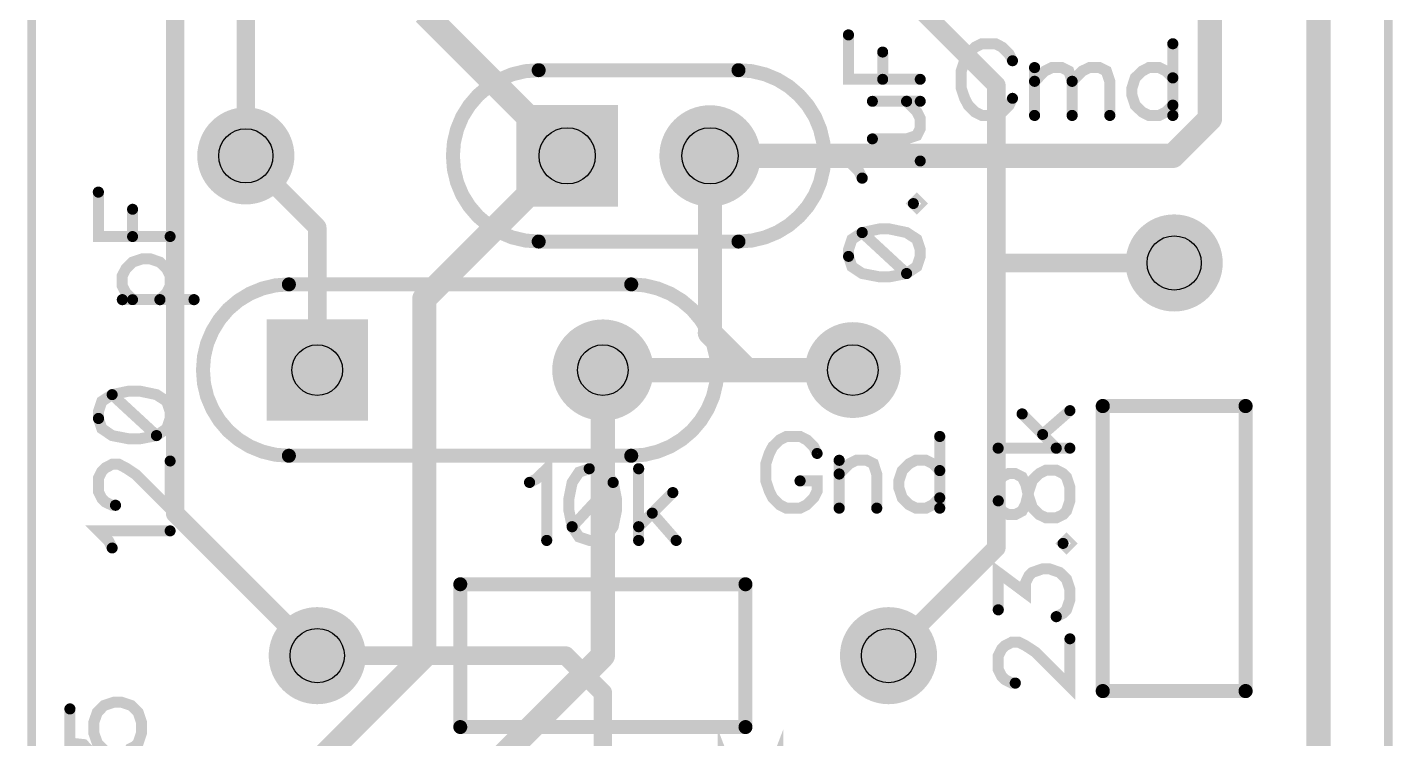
# Model space of a CAD drawing. Extents: x 0 to 0.95, y 0 to 7.58.
# Drawn here: x -0.003 to 0.953, y 0.767 to 1.265 of the extents above; entities that cross this region are included whole.
import ezdxf

# ---------------------------------------------------------------- set-up
doc = ezdxf.new("R2010")
doc.units = 0
for name, color, linetype in [('Board_Outline', 13, 'CONTINUOUS'), ('Bottom', 6, 'CONTINUOUS'), ('Bottom_Mask', 10, 'CONTINUOUS'), ('Drill_Bottom', 8, 'CONTINUOUS'), ('Drill_Top', 7, 'CONTINUOUS'), ('Top', 5, 'CONTINUOUS'), ('Top_Mask', 3, 'CONTINUOUS'), ('Top_Silk', 2, 'CONTINUOUS')]:
    doc.layers.add(name, color=color, linetype=linetype)

msp = doc.modelspace()

# ---------------------------------------------------------------- linework, layer by layer
at = {"layer": 'Board_Outline', "linetype": 'CONTINUOUS', "const_width": 0.006}
msp.add_lwpolyline([(0, 0), (0.95, 0), (0.95, 7.575), (0, 7.575), (0, 0)], dxfattribs=at)
at = {"layer": 'Bottom', "linetype": 'CONTINUOUS'}
for points, const_width in [([(0.901, 1.525), (0.901, 0.601)], 0.017), ([(0.1005, 0.9245), (0.1005, 1.3505)], 0.013), ([(0.6755, 1.2245), (0.575, 1.325)], 0.013), ([(0.15, 1.175), (0.15, 1.3)], 0.013), ([(0.275, 1.275), (0.375, 1.175)], 0.017), ([(0.6755, 1.1), (0.6755, 1.2245)], 0.013), ([(0.2, 1.125), (0.15, 1.175)], 0.013), ([(0.375, 1.175), (0.275, 1.075)], 0.017), ([(0.2, 1.025), (0.2, 1.125)], 0.013), ([(0.6755, 0.9005), (0.6755, 1.1)], 0.013), ([(0.6755, 1.1), (0.6755, 1.1)], 0.013), ([(0.6755, 1.1), (0.8, 1.1)], 0.013), ([(0.275, 1.075), (0.275, 0.825)], 0.017), ([(0.4, 1.025), (0.575, 1.025)], 0.017), ([(0.4, 0.825), (0.4, 1.025)], 0.017), ([(0.575, 1.025), (0.575, 1.025)], 0.017), ([(0.2, 0.825), (0.1005, 0.9245)], 0.013), ([(0.6, 0.825), (0.6755, 0.9005)], 0.013), ([(0.275, 0.825), (0.15, 0.7)], 0.017), ([(0.3, 0.725), (0.4, 0.825)], 0.017)]:
    msp.add_lwpolyline(points, dxfattribs=dict(at, const_width=const_width))
for points, const_width in [([(0.6722, 1.2245, 1), (0.6787, 1.2245, 1), (0.6722, 1.2245, 1)], 0.0065), ([(0.6722, 1.2245, 1), (0.6787, 1.2245, 1), (0.6722, 1.2245, 1)], 0.0065), ([(0.165, 1.175, 1), (0.135, 1.175, 1), (0.165, 1.175, 1)], 0.03), ([(0.4907, 1.175, 1), (0.4593, 1.175, 1), (0.4907, 1.175, 1)], 0.0315), ([(0.1468, 1.175, 1), (0.1532, 1.175, 1), (0.1468, 1.175, 1)], 0.0065), ([(0.1468, 1.175, 1), (0.1532, 1.175, 1), (0.1468, 1.175, 1)], 0.0065), ([(0.3708, 1.175, 1), (0.3792, 1.175, 1), (0.3708, 1.175, 1)], 0.0085), ([(0.3708, 1.175, 1), (0.3792, 1.175, 1), (0.3708, 1.175, 1)], 0.0085), ([(0.1968, 1.125, 1), (0.2032, 1.125, 1), (0.1968, 1.125, 1)], 0.0065), ([(0.1968, 1.125, 1), (0.2032, 1.125, 1), (0.1968, 1.125, 1)], 0.0065), ([(0.815, 1.1, 1), (0.785, 1.1, 1), (0.815, 1.1, 1)], 0.03), ([(0.6722, 1.1, 1), (0.6787, 1.1, 1), (0.6722, 1.1, 1)], 0.0065), ([(0.6722, 1.1, 1), (0.6787, 1.1, 1), (0.6722, 1.1, 1)], 0.0065), ([(0.6722, 1.1, 1), (0.6787, 1.1, 1), (0.6722, 1.1, 1)], 0.0065), ([(0.6722, 1.1, 1), (0.6787, 1.1, 1), (0.6722, 1.1, 1)], 0.0065), ([(0.7968, 1.1, 1), (0.8032, 1.1, 1), (0.7968, 1.1, 1)], 0.0065), ([(0.2708, 1.075, 1), (0.2793, 1.075, 1), (0.2708, 1.075, 1)], 0.0085), ([(0.2708, 1.075, 1), (0.2793, 1.075, 1), (0.2708, 1.075, 1)], 0.0085), ([(0.4157, 1.025, 1), (0.3843, 1.025, 1), (0.4157, 1.025, 1)], 0.0315), ([(0.5898, 1.025, 1), (0.5602, 1.025, 1), (0.5898, 1.025, 1)], 0.0295), ([(0.3958, 1.025, 1), (0.4042, 1.025, 1), (0.3958, 1.025, 1)], 0.0085), ([(0.3958, 1.025, 1), (0.4042, 1.025, 1), (0.3958, 1.025, 1)], 0.0085), ([(0.5707, 1.025, 1), (0.5792, 1.025, 1), (0.5707, 1.025, 1)], 0.0085), ([(0.5707, 1.025, 1), (0.5792, 1.025, 1), (0.5707, 1.025, 1)], 0.0085), ([(0.1968, 1.025, 1), (0.2032, 1.025, 1), (0.1968, 1.025, 1)], 0.0065), ([(0.0973, 0.9245, 1), (0.1038, 0.9245, 1), (0.0973, 0.9245, 1)], 0.0065), ([(0.0973, 0.9245, 1), (0.1038, 0.9245, 1), (0.0973, 0.9245, 1)], 0.0065), ([(0.6722, 0.9005, 1), (0.6787, 0.9005, 1), (0.6722, 0.9005, 1)], 0.0065), ([(0.6722, 0.9005, 1), (0.6787, 0.9005, 1), (0.6722, 0.9005, 1)], 0.0065), ([(0.215, 0.825, 1), (0.185, 0.825, 1), (0.215, 0.825, 1)], 0.03), ([(0.615, 0.825, 1), (0.585, 0.825, 1), (0.615, 0.825, 1)], 0.03), ([(0.2708, 0.825, 1), (0.2793, 0.825, 1), (0.2708, 0.825, 1)], 0.0085), ([(0.2708, 0.825, 1), (0.2793, 0.825, 1), (0.2708, 0.825, 1)], 0.0085), ([(0.3958, 0.825, 1), (0.4042, 0.825, 1), (0.3958, 0.825, 1)], 0.0085), ([(0.3958, 0.825, 1), (0.4042, 0.825, 1), (0.3958, 0.825, 1)], 0.0085), ([(0.1968, 0.825, 1), (0.2032, 0.825, 1), (0.1968, 0.825, 1)], 0.0065), ([(0.5968, 0.825, 1), (0.6032, 0.825, 1), (0.5968, 0.825, 1)], 0.0065)]:
    msp.add_lwpolyline(points, format="xyb", dxfattribs=dict(at, const_width=const_width))
at = {"layer": 'Bottom'}
for points in [[(0.3435, 1.2065), (0.4065, 1.2065), (0.3435, 1.1435), (0.4065, 1.1435)], [(0.1685, 1.0565), (0.2315, 1.0565), (0.1685, 0.9935), (0.2315, 0.9935)]]:
    msp.add_solid(points, dxfattribs=at)
at = {"layer": 'Bottom_Mask', "linetype": 'CONTINUOUS'}
for points, const_width in [([(0.167, 1.175, 1), (0.133, 1.175, 1), (0.167, 1.175, 1)], 0.034), ([(0.133, 1.175, 1), (0.167, 1.175, 1), (0.133, 1.175, 1)], 0.034), ([(0.4927, 1.175, 1), (0.4573, 1.175, 1), (0.4927, 1.175, 1)], 0.0355), ([(0.4573, 1.175, 1), (0.4927, 1.175, 1), (0.4573, 1.175, 1)], 0.0355), ([(0.817, 1.1, 1), (0.783, 1.1, 1), (0.817, 1.1, 1)], 0.034), ([(0.783, 1.1, 1), (0.817, 1.1, 1), (0.783, 1.1, 1)], 0.034), ([(0.4177, 1.025, 1), (0.3823, 1.025, 1), (0.4177, 1.025, 1)], 0.0355), ([(0.3823, 1.025, 1), (0.4177, 1.025, 1), (0.3823, 1.025, 1)], 0.0355), ([(0.5918, 1.025, 1), (0.5582, 1.025, 1), (0.5918, 1.025, 1)], 0.0335), ([(0.5582, 1.025, 1), (0.5918, 1.025, 1), (0.5582, 1.025, 1)], 0.0335), ([(0.217, 0.825, 1), (0.183, 0.825, 1), (0.217, 0.825, 1)], 0.034), ([(0.183, 0.825, 1), (0.217, 0.825, 1), (0.183, 0.825, 1)], 0.034), ([(0.617, 0.825, 1), (0.583, 0.825, 1), (0.617, 0.825, 1)], 0.034), ([(0.583, 0.825, 1), (0.617, 0.825, 1), (0.583, 0.825, 1)], 0.034)]:
    msp.add_lwpolyline(points, format="xyb", dxfattribs=dict(at, const_width=const_width))
at = {"layer": 'Bottom_Mask'}
for points in [[(0.3395, 1.2105), (0.4105, 1.2105), (0.3395, 1.1395), (0.4105, 1.1395)], [(0.1645, 1.0605), (0.2355, 1.0605), (0.1645, 0.9895), (0.2355, 0.9895)]]:
    msp.add_solid(points, dxfattribs=at)
at = {"layer": 'Drill_Bottom'}
for centre, radius in [((0.15, 1.175), 0.019), ((0.375, 1.175), 0.0197), ((0.475, 1.175), 0.0197), ((0.8, 1.1), 0.019), ((0.2, 1.025), 0.0177), ((0.4, 1.025), 0.0177), ((0.575, 1.025), 0.0177), ((0.2, 0.825), 0.019), ((0.6, 0.825), 0.019)]:
    msp.add_circle(centre, radius, dxfattribs=at)
at = {"layer": 'Drill_Top'}
for centre, radius in [((0.15, 1.175), 0.019), ((0.375, 1.175), 0.0197), ((0.475, 1.175), 0.0197), ((0.8, 1.1), 0.019), ((0.2, 1.025), 0.0177), ((0.4, 1.025), 0.0177), ((0.575, 1.025), 0.0177), ((0.2, 0.825), 0.019), ((0.6, 0.825), 0.019)]:
    msp.add_circle(centre, radius, dxfattribs=at)
at = {"layer": 'Top', "linetype": 'CONTINUOUS'}
for points, const_width in [([(0.825, 1.201), (0.825, 1.5)], 0.017), ([(0.799, 1.175), (0.825, 1.201)], 0.017), ([(0.475, 1.051), (0.475, 1.175)], 0.017), ([(0.475, 1.175), (0.799, 1.175)], 0.017), ([(0.501, 1.025), (0.475, 1.051)], 0.017), ([(0.575, 1.025), (0.501, 1.025)], 0.017), ([(0.2, 0.825), (0.374, 0.825)], 0.013), ([(0.374, 0.825), (0.4, 0.799)], 0.013), ([(0.4, 0.799), (0.4, 0.625)], 0.013)]:
    msp.add_lwpolyline(points, dxfattribs=dict(at, const_width=const_width))
for points, const_width in [([(0.165, 1.175, 1), (0.135, 1.175, 1), (0.165, 1.175, 1)], 0.03), ([(0.4907, 1.175, 1), (0.4593, 1.175, 1), (0.4907, 1.175, 1)], 0.0315), ([(0.8208, 1.201, 1), (0.8293, 1.201, 1), (0.8208, 1.201, 1)], 0.0085), ([(0.8208, 1.201, 1), (0.8293, 1.201, 1), (0.8208, 1.201, 1)], 0.0085), ([(0.4707, 1.175, 1), (0.4792, 1.175, 1), (0.4707, 1.175, 1)], 0.0085), ([(0.4707, 1.175, 1), (0.4792, 1.175, 1), (0.4707, 1.175, 1)], 0.0085), ([(0.7948, 1.175, 1), (0.8033, 1.175, 1), (0.7948, 1.175, 1)], 0.0085), ([(0.7948, 1.175, 1), (0.8033, 1.175, 1), (0.7948, 1.175, 1)], 0.0085), ([(0.815, 1.1, 1), (0.785, 1.1, 1), (0.815, 1.1, 1)], 0.03), ([(0.4157, 1.025, 1), (0.3843, 1.025, 1), (0.4157, 1.025, 1)], 0.0315), ([(0.4707, 1.051, 1), (0.4792, 1.051, 1), (0.4707, 1.051, 1)], 0.0085), ([(0.4707, 1.051, 1), (0.4792, 1.051, 1), (0.4707, 1.051, 1)], 0.0085), ([(0.5898, 1.025, 1), (0.5602, 1.025, 1), (0.5898, 1.025, 1)], 0.0295), ([(0.4967, 1.025, 1), (0.5052, 1.025, 1), (0.4967, 1.025, 1)], 0.0085), ([(0.4967, 1.025, 1), (0.5052, 1.025, 1), (0.4967, 1.025, 1)], 0.0085), ([(0.5707, 1.025, 1), (0.5792, 1.025, 1), (0.5707, 1.025, 1)], 0.0085), ([(0.215, 0.825, 1), (0.185, 0.825, 1), (0.215, 0.825, 1)], 0.03), ([(0.615, 0.825, 1), (0.585, 0.825, 1), (0.615, 0.825, 1)], 0.03), ([(0.1968, 0.825, 1), (0.2032, 0.825, 1), (0.1968, 0.825, 1)], 0.0065), ([(0.3708, 0.825, 1), (0.3773, 0.825, 1), (0.3708, 0.825, 1)], 0.0065), ([(0.3708, 0.825, 1), (0.3773, 0.825, 1), (0.3708, 0.825, 1)], 0.0065), ([(0.3968, 0.799, 1), (0.4032, 0.799, 1), (0.3968, 0.799, 1)], 0.0065), ([(0.3968, 0.799, 1), (0.4032, 0.799, 1), (0.3968, 0.799, 1)], 0.0065)]:
    msp.add_lwpolyline(points, format="xyb", dxfattribs=dict(at, const_width=const_width))
at = {"layer": 'Top'}
for points in [[(0.3435, 1.2065), (0.4065, 1.2065), (0.3435, 1.1435), (0.4065, 1.1435)], [(0.1685, 1.0565), (0.2315, 1.0565), (0.1685, 0.9935), (0.2315, 0.9935)]]:
    msp.add_solid(points, dxfattribs=at)
at = {"layer": 'Top_Mask', "linetype": 'CONTINUOUS'}
for points, const_width in [([(0.167, 1.175, 1), (0.133, 1.175, 1), (0.167, 1.175, 1)], 0.034), ([(0.133, 1.175, 1), (0.167, 1.175, 1), (0.133, 1.175, 1)], 0.034), ([(0.4927, 1.175, 1), (0.4573, 1.175, 1), (0.4927, 1.175, 1)], 0.0355), ([(0.4573, 1.175, 1), (0.4927, 1.175, 1), (0.4573, 1.175, 1)], 0.0355), ([(0.817, 1.1, 1), (0.783, 1.1, 1), (0.817, 1.1, 1)], 0.034), ([(0.783, 1.1, 1), (0.817, 1.1, 1), (0.783, 1.1, 1)], 0.034), ([(0.4177, 1.025, 1), (0.3823, 1.025, 1), (0.4177, 1.025, 1)], 0.0355), ([(0.3823, 1.025, 1), (0.4177, 1.025, 1), (0.3823, 1.025, 1)], 0.0355), ([(0.5918, 1.025, 1), (0.5582, 1.025, 1), (0.5918, 1.025, 1)], 0.0335), ([(0.5582, 1.025, 1), (0.5918, 1.025, 1), (0.5582, 1.025, 1)], 0.0335), ([(0.217, 0.825, 1), (0.183, 0.825, 1), (0.217, 0.825, 1)], 0.034), ([(0.183, 0.825, 1), (0.217, 0.825, 1), (0.183, 0.825, 1)], 0.034), ([(0.617, 0.825, 1), (0.583, 0.825, 1), (0.617, 0.825, 1)], 0.034), ([(0.583, 0.825, 1), (0.617, 0.825, 1), (0.583, 0.825, 1)], 0.034)]:
    msp.add_lwpolyline(points, format="xyb", dxfattribs=dict(at, const_width=const_width))
at = {"layer": 'Top_Mask'}
for points in [[(0.3395, 1.2105), (0.4105, 1.2105), (0.3395, 1.1395), (0.4105, 1.1395)], [(0.1645, 1.0605), (0.2355, 1.0605), (0.1645, 0.9895), (0.2355, 0.9895)]]:
    msp.add_solid(points, dxfattribs=at)
at = {"layer": 'Top_Silk', "linetype": 'CONTINUOUS'}
for points, const_width in [([(0.57, 1.2597, 1), (0.5739, 1.2597, 1), (0.57, 1.2597, 1)], 0.0039), ([(0.7971, 1.2535, 1), (0.801, 1.2535, 1), (0.7971, 1.2535, 1)], 0.0039), ([(0.594, 1.2477, 1), (0.5978, 1.2477, 1), (0.594, 1.2477, 1)], 0.0039), ([(0.6849, 1.2416, 1), (0.6887, 1.2416, 1), (0.6849, 1.2416, 1)], 0.0039), ([(0.3526, 1.235, 1), (0.3575, 1.235, 1), (0.3526, 1.235, 1)], 0.0049), ([(0.3526, 1.235, 1), (0.3575, 1.235, 1), (0.3526, 1.235, 1)], 0.0049), ([(0.4925, 1.235, 1), (0.4974, 1.235, 1), (0.4925, 1.235, 1)], 0.0049), ([(0.4925, 1.235, 1), (0.4974, 1.235, 1), (0.4925, 1.235, 1)], 0.0049), ([(0.7003, 1.2368, 1), (0.7042, 1.2368, 1), (0.7003, 1.2368, 1)], 0.0039), ([(0.7971, 1.2296, 1), (0.801, 1.2296, 1), (0.7971, 1.2296, 1)], 0.0039), ([(0.594, 1.2286, 1), (0.5978, 1.2286, 1), (0.594, 1.2286, 1)], 0.0039), ([(0.6203, 1.2286, 1), (0.6241, 1.2286, 1), (0.6203, 1.2286, 1)], 0.0039), ([(0.7003, 1.2272, 1), (0.7042, 1.2272, 1), (0.7003, 1.2272, 1)], 0.0039), ([(0.7266, 1.2272, 1), (0.7305, 1.2272, 1), (0.7266, 1.2272, 1)], 0.0039), ([(0.5868, 1.2132, 1), (0.5906, 1.2132, 1), (0.5868, 1.2132, 1)], 0.0039), ([(0.6107, 1.2132, 1), (0.6146, 1.2132, 1), (0.6107, 1.2132, 1)], 0.0039), ([(0.6203, 1.2132, 1), (0.6241, 1.2132, 1), (0.6203, 1.2132, 1)], 0.0039), ([(0.6849, 1.2153, 1), (0.6887, 1.2153, 1), (0.6849, 1.2153, 1)], 0.0039), ([(0.7971, 1.2105, 1), (0.801, 1.2105, 1), (0.7971, 1.2105, 1)], 0.0039), ([(0.7003, 1.2033, 1), (0.7042, 1.2033, 1), (0.7003, 1.2033, 1)], 0.0039), ([(0.7266, 1.2033, 1), (0.7305, 1.2033, 1), (0.7266, 1.2033, 1)], 0.0039), ([(0.753, 1.2033, 1), (0.7569, 1.2033, 1), (0.753, 1.2033, 1)], 0.0039), ([(0.7971, 1.2033, 1), (0.801, 1.2033, 1), (0.7971, 1.2033, 1)], 0.0039), ([(0.5868, 1.1869, 1), (0.5906, 1.1869, 1), (0.5868, 1.1869, 1)], 0.0039), ([(0.6203, 1.1714, 1), (0.6241, 1.1714, 1), (0.6203, 1.1714, 1)], 0.0039), ([(0.5796, 1.1594, 1), (0.5835, 1.1594, 1), (0.5796, 1.1594, 1)], 0.0039), ([(0.0448, 1.1496, 1), (0.0487, 1.1496, 1), (0.0448, 1.1496, 1)], 0.0039), ([(0.0688, 1.1376, 1), (0.0726, 1.1376, 1), (0.0688, 1.1376, 1)], 0.0039), ([(0.6155, 1.1416, 1), (0.6193, 1.1416, 1), (0.6155, 1.1416, 1)], 0.0039), ([(0.0688, 1.1185, 1), (0.0726, 1.1185, 1), (0.0688, 1.1185, 1)], 0.0039), ([(0.0951, 1.1185, 1), (0.0989, 1.1185, 1), (0.0951, 1.1185, 1)], 0.0039), ([(0.3526, 1.115, 1), (0.3575, 1.115, 1), (0.3526, 1.115, 1)], 0.0049), ([(0.3526, 1.115, 1), (0.3575, 1.115, 1), (0.3526, 1.115, 1)], 0.0049), ([(0.4925, 1.115, 1), (0.4974, 1.115, 1), (0.4925, 1.115, 1)], 0.0049), ([(0.4925, 1.115, 1), (0.4974, 1.115, 1), (0.4925, 1.115, 1)], 0.0049), ([(0.5796, 1.1213, 1), (0.5835, 1.1213, 1), (0.5796, 1.1213, 1)], 0.0039), ([(0.5701, 1.1046, 1), (0.5739, 1.1046, 1), (0.5701, 1.1046, 1)], 0.0039), ([(0.1777, 1.085, 1), (0.1826, 1.085, 1), (0.1777, 1.085, 1)], 0.0049), ([(0.1777, 1.085, 1), (0.1826, 1.085, 1), (0.1777, 1.085, 1)], 0.0049), ([(0.4174, 1.085, 1), (0.4223, 1.085, 1), (0.4174, 1.085, 1)], 0.0049), ([(0.4174, 1.085, 1), (0.4223, 1.085, 1), (0.4174, 1.085, 1)], 0.0049), ([(0.6107, 1.0926, 1), (0.6146, 1.0926, 1), (0.6107, 1.0926, 1)], 0.0039), ([(0.0616, 1.0743, 1), (0.0655, 1.0743, 1), (0.0616, 1.0743, 1)], 0.0039), ([(0.0688, 1.0743, 1), (0.0726, 1.0743, 1), (0.0688, 1.0743, 1)], 0.0039), ([(0.0879, 1.0743, 1), (0.0918, 1.0743, 1), (0.0879, 1.0743, 1)], 0.0039), ([(0.1118, 1.0743, 1), (0.1157, 1.0743, 1), (0.1118, 1.0743, 1)], 0.0039), ([(0.0545, 1.0078, 1), (0.0583, 1.0078, 1), (0.0545, 1.0078, 1)], 0.0039), ([(0.7475, 0.9998, 1), (0.7525, 0.9998, 1), (0.7475, 0.9998, 1)], 0.0049), ([(0.7475, 0.9998, 1), (0.7525, 0.9998, 1), (0.7475, 0.9998, 1)], 0.0049), ([(0.8475, 0.9998, 1), (0.8525, 0.9998, 1), (0.8475, 0.9998, 1)], 0.0049), ([(0.8475, 0.9998, 1), (0.8525, 0.9998, 1), (0.8475, 0.9998, 1)], 0.0049), ([(0.0449, 0.9911, 1), (0.0488, 0.9911, 1), (0.0449, 0.9911, 1)], 0.0039), ([(0.6916, 0.9943, 1), (0.6955, 0.9943, 1), (0.6916, 0.9943, 1)], 0.0039), ([(0.7251, 0.9966, 1), (0.7289, 0.9966, 1), (0.7251, 0.9966, 1)], 0.0039), ([(0.0855, 0.9791, 1), (0.0894, 0.9791, 1), (0.0855, 0.9791, 1)], 0.0039), ([(0.6339, 0.9785, 1), (0.6378, 0.9785, 1), (0.6339, 0.9785, 1)], 0.0039), ([(0.706, 0.9799, 1), (0.7098, 0.9799, 1), (0.706, 0.9799, 1)], 0.0039), ([(0.1777, 0.965, 1), (0.1826, 0.965, 1), (0.1777, 0.965, 1)], 0.0049), ([(0.1777, 0.965, 1), (0.1826, 0.965, 1), (0.1777, 0.965, 1)], 0.0049), ([(0.4174, 0.965, 1), (0.4223, 0.965, 1), (0.4174, 0.965, 1)], 0.0049), ([(0.4174, 0.965, 1), (0.4223, 0.965, 1), (0.4174, 0.965, 1)], 0.0049), ([(0.5481, 0.9666, 1), (0.5519, 0.9666, 1), (0.5481, 0.9666, 1)], 0.0039), ([(0.5635, 0.9618, 1), (0.5674, 0.9618, 1), (0.5635, 0.9618, 1)], 0.0039), ([(0.6748, 0.9703, 1), (0.6787, 0.9703, 1), (0.6748, 0.9703, 1)], 0.0039), ([(0.7155, 0.9703, 1), (0.7194, 0.9703, 1), (0.7155, 0.9703, 1)], 0.0039), ([(0.7251, 0.9703, 1), (0.7289, 0.9703, 1), (0.7251, 0.9703, 1)], 0.0039), ([(0.0951, 0.9613, 1), (0.0989, 0.9613, 1), (0.0951, 0.9613, 1)], 0.0039), ([(0.3885, 0.9559, 1), (0.3924, 0.9559, 1), (0.3885, 0.9559, 1)], 0.0039), ([(0.4231, 0.9559, 1), (0.427, 0.9559, 1), (0.4231, 0.9559, 1)], 0.0039), ([(0.5635, 0.9522, 1), (0.5674, 0.9522, 1), (0.5635, 0.9522, 1)], 0.0039), ([(0.6339, 0.9546, 1), (0.6378, 0.9546, 1), (0.6339, 0.9546, 1)], 0.0039), ([(0.3467, 0.9463, 1), (0.3506, 0.9463, 1), (0.3467, 0.9463, 1)], 0.0039), ([(0.4052, 0.9463, 1), (0.4091, 0.9463, 1), (0.4052, 0.9463, 1)], 0.0039), ([(0.5361, 0.9474, 1), (0.54, 0.9474, 1), (0.5361, 0.9474, 1)], 0.0039), ([(0.447, 0.9392, 1), (0.4509, 0.9392, 1), (0.447, 0.9392, 1)], 0.0039), ([(0.6339, 0.9355, 1), (0.6378, 0.9355, 1), (0.6339, 0.9355, 1)], 0.0039), ([(0.6749, 0.9334, 1), (0.6788, 0.9334, 1), (0.6749, 0.9334, 1)], 0.0039), ([(0.0568, 0.9303, 1), (0.0607, 0.9303, 1), (0.0568, 0.9303, 1)], 0.0039), ([(0.4327, 0.9248, 1), (0.4365, 0.9248, 1), (0.4327, 0.9248, 1)], 0.0039), ([(0.5635, 0.9283, 1), (0.5674, 0.9283, 1), (0.5635, 0.9283, 1)], 0.0039), ([(0.5898, 0.9283, 1), (0.5937, 0.9283, 1), (0.5898, 0.9283, 1)], 0.0039), ([(0.6339, 0.9283, 1), (0.6378, 0.9283, 1), (0.6339, 0.9283, 1)], 0.0039), ([(0.3765, 0.9153, 1), (0.3804, 0.9153, 1), (0.3765, 0.9153, 1)], 0.0039), ([(0.4231, 0.9153, 1), (0.427, 0.9153, 1), (0.4231, 0.9153, 1)], 0.0039), ([(0.0951, 0.9124, 1), (0.0989, 0.9124, 1), (0.0951, 0.9124, 1)], 0.0039), ([(0.3587, 0.9057, 1), (0.3626, 0.9057, 1), (0.3587, 0.9057, 1)], 0.0039), ([(0.4231, 0.9057, 1), (0.427, 0.9057, 1), (0.4231, 0.9057, 1)], 0.0039), ([(0.4494, 0.9057, 1), (0.4533, 0.9057, 1), (0.4494, 0.9057, 1)], 0.0039), ([(0.0545, 0.9004, 1), (0.0583, 0.9004, 1), (0.0545, 0.9004, 1)], 0.0039), ([(0.7203, 0.9036, 1), (0.7241, 0.9036, 1), (0.7203, 0.9036, 1)], 0.0039), ([(0.2977, 0.875, 1), (0.3026, 0.875, 1), (0.2977, 0.875, 1)], 0.0049), ([(0.2977, 0.875, 1), (0.3026, 0.875, 1), (0.2977, 0.875, 1)], 0.0049), ([(0.4974, 0.875, 1), (0.5023, 0.875, 1), (0.4974, 0.875, 1)], 0.0049), ([(0.4974, 0.875, 1), (0.5023, 0.875, 1), (0.4974, 0.875, 1)], 0.0049), ([(0.6749, 0.8571, 1), (0.6788, 0.8571, 1), (0.6749, 0.8571, 1)], 0.0039), ([(0.7155, 0.8523, 1), (0.7194, 0.8523, 1), (0.7155, 0.8523, 1)], 0.0039), ([(0.7251, 0.8368, 1), (0.7289, 0.8368, 1), (0.7251, 0.8368, 1)], 0.0039), ([(0.6868, 0.8058, 1), (0.6907, 0.8058, 1), (0.6868, 0.8058, 1)], 0.0039), ([(0.7475, 0.8002, 1), (0.7525, 0.8002, 1), (0.7475, 0.8002, 1)], 0.0049), ([(0.7475, 0.8002, 1), (0.7525, 0.8002, 1), (0.7475, 0.8002, 1)], 0.0049), ([(0.8475, 0.8002, 1), (0.8525, 0.8002, 1), (0.8475, 0.8002, 1)], 0.0049), ([(0.8475, 0.8002, 1), (0.8525, 0.8002, 1), (0.8475, 0.8002, 1)], 0.0049), ([(0.0249, 0.7877, 1), (0.0288, 0.7877, 1), (0.0249, 0.7877, 1)], 0.0039), ([(0.2977, 0.775, 1), (0.3026, 0.775, 1), (0.2977, 0.775, 1)], 0.0049), ([(0.2977, 0.775, 1), (0.3026, 0.775, 1), (0.2977, 0.775, 1)], 0.0049), ([(0.4974, 0.775, 1), (0.5023, 0.775, 1), (0.4974, 0.775, 1)], 0.0049), ([(0.4974, 0.775, 1), (0.5023, 0.775, 1), (0.4974, 0.775, 1)], 0.0049)]:
    msp.add_lwpolyline(points, format="xyb", dxfattribs=dict(at, const_width=const_width))
for points, const_width in [([(0.572, 1.2597), (0.572, 1.2286), (0.6222, 1.2286)], 0.0077), ([(0.6868, 1.2416), (0.6844, 1.2463), (0.6796, 1.2511), (0.6749, 1.2535), (0.6653, 1.2535), (0.6605, 1.2511), (0.6558, 1.2463), (0.6533, 1.2416), (0.6509, 1.2344), (0.6509, 1.2224), (0.6533, 1.2153), (0.6558, 1.2105), (0.6605, 1.2057), (0.6653, 1.2033), (0.6749, 1.2033), (0.6796, 1.2057), (0.6844, 1.2105), (0.6868, 1.2153)], 0.0077), ([(0.7991, 1.2535), (0.7991, 1.2033)], 0.0077), ([(0.5959, 1.2286), (0.5959, 1.2477)], 0.0077), ([(0.3551, 1.235), (0.3457, 1.2343), (0.3365, 1.2321), (0.3278, 1.2285), (0.3198, 1.2236), (0.3126, 1.2174), (0.3065, 1.2103), (0.3015, 1.2023), (0.2979, 1.1936), (0.2957, 1.1844), (0.295, 1.175), (0.2957, 1.1656), (0.2979, 1.1564), (0.3015, 1.1477), (0.3065, 1.1397), (0.3126, 1.1326), (0.3198, 1.1264), (0.3278, 1.1215), (0.3365, 1.1179), (0.3457, 1.1157), (0.3551, 1.115)], 0.0098), ([(0.3551, 1.235), (0.4949, 1.235)], 0.0098), ([(0.4949, 1.115), (0.5043, 1.1157), (0.5135, 1.1179), (0.5222, 1.1215), (0.5302, 1.1264), (0.5374, 1.1326), (0.5435, 1.1397), (0.5485, 1.1477), (0.5521, 1.1564), (0.5543, 1.1656), (0.555, 1.175), (0.5543, 1.1844), (0.5521, 1.1936), (0.5485, 1.2023), (0.5435, 1.2103), (0.5374, 1.2174), (0.5302, 1.2236), (0.5222, 1.2285), (0.5135, 1.2321), (0.5043, 1.2343), (0.4949, 1.235)], 0.0098), ([(0.7023, 1.2368), (0.7023, 1.2033)], 0.0077), ([(0.7023, 1.2272), (0.7094, 1.2344), (0.7143, 1.2368), (0.7214, 1.2368), (0.7262, 1.2344), (0.7286, 1.2272), (0.7286, 1.2033)], 0.0077), ([(0.7286, 1.2272), (0.7357, 1.2344), (0.7406, 1.2368), (0.7477, 1.2368), (0.7525, 1.2344), (0.7549, 1.2272), (0.7549, 1.2033)], 0.0077), ([(0.7991, 1.2296), (0.7943, 1.2344), (0.7895, 1.2368), (0.7823, 1.2368), (0.7776, 1.2344), (0.7727, 1.2296), (0.7704, 1.2224), (0.7704, 1.2176), (0.7727, 1.2105), (0.7776, 1.2057), (0.7823, 1.2033), (0.7895, 1.2033), (0.7943, 1.2057), (0.7991, 1.2105)], 0.0077), ([(0.5887, 1.1869), (0.6126, 1.1869), (0.6198, 1.1893), (0.6222, 1.1941), (0.6222, 1.2012), (0.6198, 1.206), (0.6126, 1.2132)], 0.0077), ([(0.5887, 1.2132), (0.6222, 1.2132)], 0.0077), ([(0.5816, 1.1594), (0.5791, 1.1643), (0.572, 1.1714), (0.6222, 1.1714)], 0.0077), ([(0.0468, 1.1496), (0.0468, 1.1185), (0.097, 1.1185)], 0.0077), ([(0.6174, 1.1416), (0.6198, 1.1392), (0.6222, 1.1416), (0.6198, 1.144), (0.6174, 1.1416)], 0.0077), ([(0.0707, 1.1185), (0.0707, 1.1376)], 0.0077), ([(0.3551, 1.115), (0.4949, 1.115)], 0.0098), ([(0.572, 1.1046), (0.5744, 1.0974), (0.5816, 1.0926), (0.5935, 1.0903), (0.6007, 1.0903), (0.6126, 1.0926), (0.6198, 1.0974), (0.6222, 1.1046), (0.6222, 1.1094), (0.6198, 1.1166), (0.6126, 1.1213), (0.6007, 1.1238), (0.5935, 1.1238), (0.5816, 1.1213), (0.5744, 1.1166), (0.572, 1.1094), (0.572, 1.1046)], 0.0077), ([(0.5816, 1.1213), (0.6126, 1.0926)], 0.0077), ([(0.0707, 1.0743), (0.066, 1.0791), (0.0635, 1.0839), (0.0635, 1.091), (0.066, 1.0959), (0.0707, 1.1006), (0.0779, 1.103), (0.0827, 1.103), (0.0898, 1.1006), (0.0946, 1.0959), (0.097, 1.091), (0.097, 1.0839), (0.0946, 1.0791), (0.0898, 1.0743)], 0.0077), ([(0.1801, 1.085), (0.1707, 1.0843), (0.1616, 1.0821), (0.1528, 1.0785), (0.1448, 1.0736), (0.1376, 1.0675), (0.1315, 1.0603), (0.1266, 1.0523), (0.1229, 1.0436), (0.1207, 1.0344), (0.12, 1.025), (0.1207, 1.0156), (0.1229, 1.0064), (0.1266, 0.9977), (0.1315, 0.9897), (0.1376, 0.9825), (0.1448, 0.9764), (0.1528, 0.9715), (0.1616, 0.9679), (0.1707, 0.9657), (0.1801, 0.965)], 0.0098), ([(0.1801, 1.085), (0.4199, 1.085)], 0.0098), ([(0.4199, 0.965), (0.4293, 0.9657), (0.4384, 0.9679), (0.4472, 0.9715), (0.4552, 0.9764), (0.4624, 0.9825), (0.4685, 0.9897), (0.4734, 0.9977), (0.4771, 1.0064), (0.4793, 1.0156), (0.48, 1.025), (0.4793, 1.0344), (0.4771, 1.0436), (0.4734, 1.0523), (0.4685, 1.0603), (0.4624, 1.0675), (0.4552, 1.0736), (0.4472, 1.0785), (0.4384, 1.0821), (0.4293, 1.0843), (0.4199, 1.085)], 0.0098), ([(0.0635, 1.0743), (0.1138, 1.0743)], 0.0077), ([(0.0468, 0.9911), (0.0492, 0.984), (0.0564, 0.9791), (0.0683, 0.9768), (0.0755, 0.9768), (0.0875, 0.9791), (0.0946, 0.984), (0.097, 0.9911), (0.097, 0.9959), (0.0946, 1.0031), (0.0875, 1.0078), (0.0755, 1.0103), (0.0683, 1.0103), (0.0564, 1.0078), (0.0492, 1.0031), (0.0468, 0.9959), (0.0468, 0.9911)], 0.0077), ([(0.0564, 1.0078), (0.0875, 0.9791)], 0.0077), ([(0.75, 0.9998), (0.75, 0.8002)], 0.0098), ([(0.75, 0.9998), (0.85, 0.9998)], 0.0098), ([(0.85, 0.9998), (0.85, 0.8002)], 0.0098), ([(0.6935, 0.9943), (0.7175, 0.9703)], 0.0077), ([(0.7079, 0.9799), (0.727, 0.9966)], 0.0077), ([(0.55, 0.9666), (0.5476, 0.9713), (0.5428, 0.9761), (0.5381, 0.9785), (0.5285, 0.9785), (0.5237, 0.9761), (0.5189, 0.9713), (0.5165, 0.9666), (0.5141, 0.9594), (0.5141, 0.9474), (0.5165, 0.9403), (0.5189, 0.9355), (0.5237, 0.9307), (0.5285, 0.9283), (0.5381, 0.9283), (0.5428, 0.9307), (0.5476, 0.9355), (0.55, 0.9403), (0.55, 0.9474), (0.5381, 0.9474)], 0.0077), ([(0.6359, 0.9785), (0.6359, 0.9283)], 0.0077), ([(0.1801, 0.965), (0.4199, 0.965)], 0.0098), ([(0.5654, 0.9618), (0.5654, 0.9283)], 0.0077), ([(0.5654, 0.9522), (0.5726, 0.9594), (0.5774, 0.9618), (0.5846, 0.9618), (0.5894, 0.9594), (0.5917, 0.9522), (0.5917, 0.9283)], 0.0077), ([(0.6359, 0.9546), (0.6311, 0.9594), (0.6263, 0.9618), (0.6191, 0.9618), (0.6144, 0.9594), (0.6096, 0.9546), (0.6072, 0.9474), (0.6072, 0.9426), (0.6096, 0.9355), (0.6144, 0.9307), (0.6191, 0.9283), (0.6263, 0.9283), (0.6311, 0.9307), (0.6359, 0.9355)], 0.0077), ([(0.6768, 0.9703), (0.727, 0.9703)], 0.0077), ([(0.0588, 0.9303), (0.0564, 0.9303), (0.0516, 0.9326), (0.0492, 0.935), (0.0468, 0.9398), (0.0468, 0.9494), (0.0492, 0.9541), (0.0516, 0.9565), (0.0564, 0.959), (0.0611, 0.959), (0.066, 0.9565), (0.0731, 0.9518), (0.097, 0.9278), (0.097, 0.9613)], 0.0077), ([(0.3487, 0.9463), (0.3535, 0.9488), (0.3607, 0.9559), (0.3607, 0.9057)], 0.0077), ([(0.3905, 0.9559), (0.3833, 0.9535), (0.3785, 0.9463), (0.3761, 0.9344), (0.3761, 0.9272), (0.3785, 0.9153), (0.3833, 0.9081), (0.3905, 0.9057), (0.3952, 0.9057), (0.4024, 0.9081), (0.4072, 0.9153), (0.4096, 0.9272), (0.4096, 0.9344), (0.4072, 0.9463), (0.4024, 0.9535), (0.3952, 0.9559), (0.3905, 0.9559)], 0.0077), ([(0.425, 0.9559), (0.425, 0.9057)], 0.0077), ([(0.6768, 0.9334), (0.6792, 0.9263), (0.684, 0.9238), (0.6888, 0.9238), (0.6935, 0.9263), (0.696, 0.931), (0.6983, 0.9406), (0.7007, 0.9478), (0.7055, 0.9525), (0.7103, 0.9549), (0.7175, 0.9549), (0.7222, 0.9525), (0.7246, 0.9501), (0.727, 0.943), (0.727, 0.9334), (0.7246, 0.9263), (0.7222, 0.9238), (0.7175, 0.9215), (0.7103, 0.9215), (0.7055, 0.9238), (0.7007, 0.9286), (0.6983, 0.9358), (0.696, 0.9453), (0.6935, 0.9501), (0.6888, 0.9525), (0.684, 0.9525), (0.6792, 0.9501), (0.6768, 0.943), (0.6768, 0.9334)], 0.0077), ([(0.4072, 0.9463), (0.3785, 0.9153)], 0.0077), ([(0.449, 0.9392), (0.425, 0.9153)], 0.0077), ([(0.4346, 0.9248), (0.4513, 0.9057)], 0.0077), ([(0.0564, 0.9004), (0.054, 0.9052), (0.0468, 0.9124), (0.097, 0.9124)], 0.0077), ([(0.7222, 0.9036), (0.7246, 0.9012), (0.727, 0.9036), (0.7246, 0.906), (0.7222, 0.9036)], 0.0077), ([(0.6768, 0.8571), (0.6768, 0.8833), (0.696, 0.869), (0.696, 0.8762), (0.6983, 0.881), (0.7007, 0.8833), (0.7079, 0.8858), (0.7126, 0.8858), (0.7198, 0.8833), (0.7246, 0.8786), (0.727, 0.8714), (0.727, 0.8642), (0.7246, 0.8571), (0.7222, 0.8547), (0.7175, 0.8523)], 0.0077), ([(0.3002, 0.875), (0.3002, 0.775)], 0.0098), ([(0.4998, 0.875), (0.3002, 0.875)], 0.0098), ([(0.4998, 0.875), (0.4998, 0.775)], 0.0098), ([(0.6888, 0.8058), (0.6864, 0.8058), (0.6816, 0.8082), (0.6792, 0.8105), (0.6768, 0.8153), (0.6768, 0.8249), (0.6792, 0.8297), (0.6816, 0.832), (0.6864, 0.8345), (0.6911, 0.8345), (0.696, 0.832), (0.7031, 0.8273), (0.727, 0.8034), (0.727, 0.8368)], 0.0077), ([(0.75, 0.8002), (0.85, 0.8002)], 0.0098), ([(0.0268, 0.7877), (0.0268, 0.7638), (0.0483, 0.7614), (0.046, 0.7638), (0.0435, 0.771), (0.0435, 0.7781), (0.046, 0.7853), (0.0507, 0.7901), (0.0579, 0.7925), (0.0626, 0.7925), (0.0698, 0.7901), (0.0746, 0.7853), (0.077, 0.7781), (0.077, 0.771), (0.0746, 0.7638), (0.0722, 0.7614), (0.0675, 0.759)], 0.0077), ([(0.4998, 0.775), (0.3002, 0.775)], 0.0098), ([(0.5226, 0.7026), (0.5226, 0.7528), (0.5035, 0.7026), (0.4843, 0.7528), (0.4843, 0.7026)], 0.0077)]:
    msp.add_lwpolyline(points, dxfattribs=dict(at, const_width=const_width))

doc.saveas('drawing.dxf')
